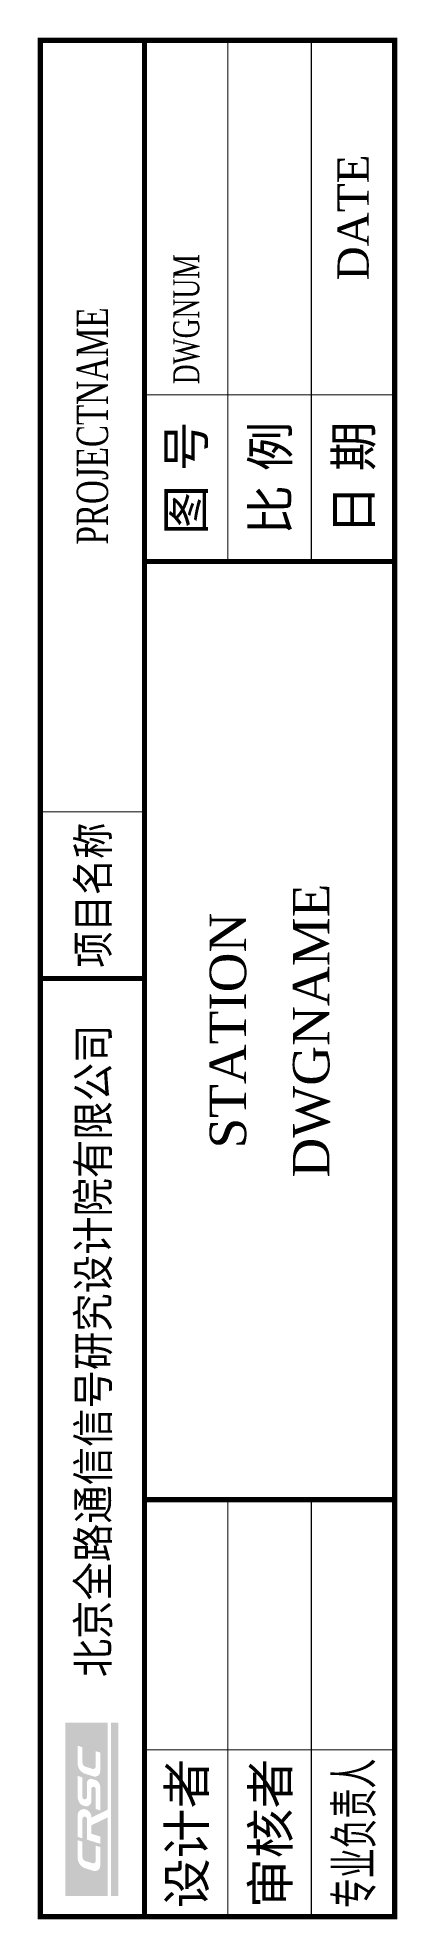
# Model space of a CAD drawing. Extents: x -34 to 0, y 0 to 180.
import ezdxf
from ezdxf.enums import TextEntityAlignment as Align

# ---------------------------------------------------------------- set-up
doc = ezdxf.new("R2010")
doc.units = 0
doc.header["$MEASUREMENT"] = 0
doc.layers.get('0').update_dxf_attribs({"linetype": 'CONTINUOUS'})
doc.styles.add('CHINESE', font='TIMES.TTF')

msp = doc.modelspace()

# ---------------------------------------------------------------- hatches: boundary and pattern name
h = msp.add_hatch(color=154)
h.paths.add_polyline_path([(-31.59, 18.61), (-31.59, 2), (-27.53, 2), (-27.53, 9.53), (-29.1, 8.77), (-29.1, 7.96), (-28.25, 7.7), (-28.25, 7), (-29.53, 7.4), (-29.53, 9.44, 0.904289), (-29.95, 9.4), (-29.95, 7.52), (-30.41, 7.66), (-30.41, 9.82, -0.414506), (-29.76, 10.32), (-29.5, 10.24, -0.299631), (-29.1, 9.51), (-27.53, 10.27), (-27.53, 18.61)])
h.paths.add_polyline_path([(-30.41, 13.51), (-29.95, 13.37), (-29.95, 11.47, 0.904289), (-29.53, 11.44), (-29.53, 12.8, -0.417043), (-29.1, 13.24), (-28.68, 13.11, -0.295181), (-28.25, 12.48), (-28.25, 10.2), (-28.69, 10.34), (-28.69, 12.3, 0.904289), (-29.1, 12.26), (-29.1, 11.11, -0.417755), (-29.61, 10.59), (-29.99, 10.7, -0.249354), (-30.41, 11.47)], flags=16)
h.paths.add_polyline_path([(-30.41, 14.71), (-30.41, 16.4), (-29.95, 16.25), (-29.95, 14.78, 0.296874), (-29.7, 14.41), (-28.97, 14.18, 0.496), (-28.69, 14.39), (-28.69, 15.88), (-28.25, 15.75), (-28.25, 13.94, -0.518187), (-28.92, 13.47), (-29.65, 13.7, -0.332708)], flags=16)
h.paths.add_polyline_path([(-30.41, 7.34), (-29.95, 7.19), (-29.95, 5.73, 0.296874), (-29.7, 5.35), (-28.97, 5.13, 0.496), (-28.69, 5.33), (-28.69, 6.82), (-28.25, 6.69), (-28.25, 4.88, -0.518187), (-28.92, 4.41), (-29.65, 4.64, -0.332708), (-30.41, 5.65)], flags=16)
msp.add_hatch(color=133).paths.add_polyline_path([(-27.22, 18.61), (-27.22, 2), (-26.5, 2), (-26.5, 18.61)])

# ---------------------------------------------------------------- linework, layer by layer
at = {"const_width": 0.5}
msp.add_lwpolyline([(0, 0), (0, 180), (-34, 180), (-34, 0)], close=True, dxfattribs=at)
for points, const_width in [([(-24, 0), (-24, 180)], 0.5), ([(-16, 130), (-16, 180)], 0.1), ([(-8, 130), (-8, 180)], 0.1), ([(-24, 146), (0, 146)], 0.1), ([(-24, 130), (0, 130)], 0.5), ([(-34, 106), (-24, 106)], 0.1), ([(-34, 90), (-24, 90)], 0.5), ([(-24, 40), (0, 40)], 0.5), ([(-16, 0), (-16, 40)], 0.1), ([(-8, 0), (-8, 40)], 0.1), ([(-24, 16), (0, 16)], 0.1)]:
    msp.add_lwpolyline(points, dxfattribs=dict(const_width=const_width))

# ---------------------------------------------------------------- texts
at = {"style": 'CHINESE'}
for s, p in [('图 号', (-20, 138)), ('比 例', (-12, 138)), ('日 期', (-4, 138)), ('设计者', (-20, 8)), ('审核者', (-12, 8))]:
    msp.add_text(s, height=3.5, rotation=90, dxfattribs=at).set_placement(p, align=Align.MIDDLE)
for s, height, width, p in [('项目名称', 3, 0.85, (-29, 98)), ('北京全路通信信号研究设计院有限公司', 3, 0.9, (-29, 54.28)), ('专业负责人', 3.5, 0.6, (-4, 8))]:
    msp.add_text(s, height=height, rotation=90, dxfattribs=dict(at, width=width)).set_placement(p, align=Align.MIDDLE)
for tag, text, height, p in [('DATE', 'DATA', 3, (-4, 163)), ('DWGNAME', 'DWGNAME', 3.5, (-8, 85)), ('STATION', 'STATION', 3.5, (-16, 85))]:
    msp.add_attdef(tag, text=text, height=height, rotation=90, dxfattribs=at).set_placement(p, align=Align.MIDDLE)
at = {"style": 'CHINESE', "width": 0.7}
msp.add_attdef('DWGNUM', text='DWGNUM', height=2.5, rotation=90, dxfattribs=at).set_placement((-20, 147), align=Align.MIDDLE_LEFT)
msp.add_attdef('PROJECTNAME', text='PROJECTNAME', height=3, rotation=90, dxfattribs=at).set_placement((-29, 143), align=Align.MIDDLE)

doc.saveas('drawing.dxf')
